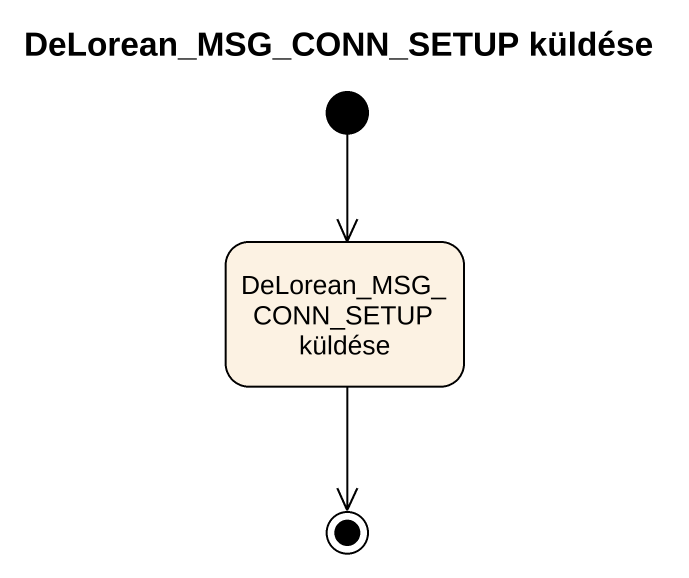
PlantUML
@startuml
title DeLorean_MSG_CONN_SETUP küldése
hide empty description
state "DeLorean_MSG_CONN_SETUP küldése" as DeLorean_MSG_CONN_SETUP
[*] --> DeLorean_MSG_CONN_SETUP
DeLorean_MSG_CONN_SETUP --> [*]
@enduml
